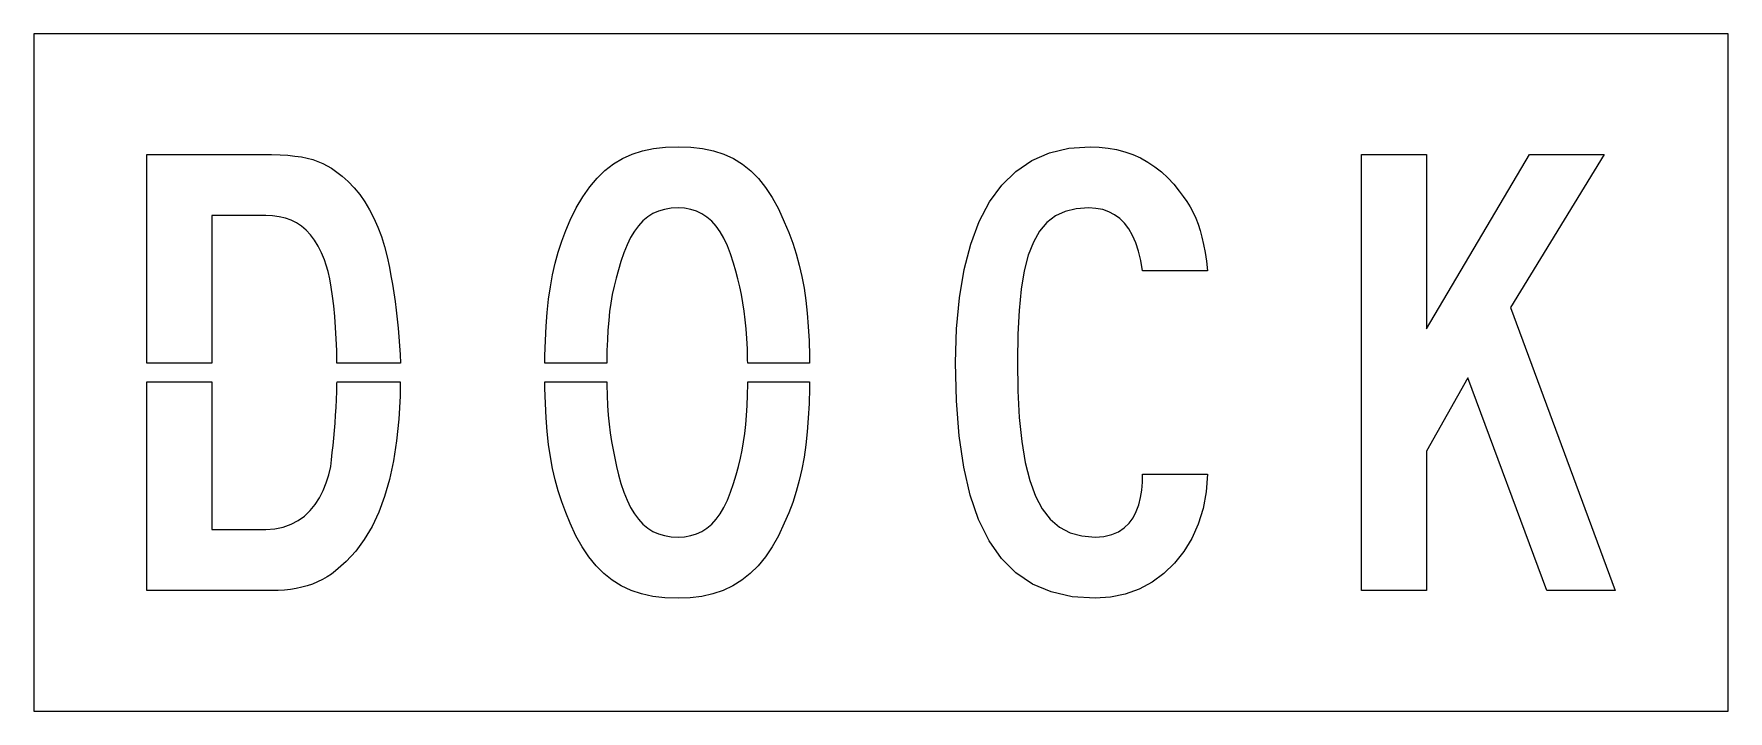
# Model space of a CAD drawing. Extents: x 0 to 45, y 0 to 18.
import ezdxf

# ---------------------------------------------------------------- set-up
doc = ezdxf.new("R2010")
doc.units = 0
doc.layers.add('CUT', color=7, linetype='Continuous')
doc.layers.add('OUTSIDE', color=1, linetype='Continuous')

msp = doc.modelspace()

# ---------------------------------------------------------------- linework, layer by layer
at = {"layer": 'CUT'}
for points in [[(18.9184, 10.1583), (18.8956, 10.4006), (18.8668, 10.6325), (18.832, 10.8539), (18.7924, 11.0696), (18.748, 11.2806), (18.6976, 11.4881), (18.6424, 11.6968), (18.5824, 11.909), (18.5044, 12.1513), (18.4204, 12.3704), (18.328, 12.5664), (18.2284, 12.7403), (18.1204, 12.8922), (18.0028, 13.022), (17.878, 13.131), (17.7436, 13.2191), (17.5996, 13.2875), (17.446, 13.3351), (17.2816, 13.3641), (17.1088, 13.3733), (16.9252, 13.3641), (16.7536, 13.3351), (16.5928, 13.2875), (16.444, 13.2214), (16.3048, 13.1345), (16.1764, 13.0278), (16.0576, 12.9003), (15.9484, 12.753), (15.8476, 12.5838), (15.754, 12.3936), (15.67, 12.1826), (15.592, 11.9496), (15.5236, 11.7281), (15.4624, 11.509), (15.4096, 11.291), (15.3628, 11.0707), (15.3244, 10.847), (15.292, 10.6174), (15.2668, 10.3786), (15.2464, 10.1293), (15.232, 9.8672), (15.2212, 9.589), (15.2152, 9.2945), (15.215, 9.251), (13.5731, 9.251), (13.5748, 9.4464), (13.5868, 9.8499), (13.606, 10.2336), (13.6336, 10.5977), (13.672, 10.9455), (13.7188, 11.2783), (13.7764, 11.5971), (13.846, 11.9043), (13.9264, 12.2012), (14.02, 12.4899), (14.1256, 12.7716), (14.2456, 13.0475), (14.4076, 13.3768), (14.5804, 13.6725), (14.764, 13.9368), (14.9596, 14.1687), (15.1684, 14.3704), (15.3928, 14.5432), (15.6328, 14.6858), (15.8884, 14.8017), (16.1632, 14.8899), (16.4572, 14.9525), (16.7728, 14.9884), (17.1088, 15), (17.4448, 14.9884), (17.7592, 14.9513), (18.052, 14.8887), (18.3268, 14.8006), (18.5812, 14.6835), (18.8188, 14.5374), (19.0396, 14.3623), (19.2448, 14.1571), (19.4356, 13.9194), (19.612, 13.6493), (19.7764, 13.3455), (19.93, 13.007), (20.0488, 12.7229), (20.1544, 12.4377), (20.248, 12.1501), (20.3284, 11.8557), (20.398, 11.5542), (20.4556, 11.2423), (20.5036, 10.9177), (20.5408, 10.578), (20.5684, 10.2209), (20.5888, 9.8441), (20.5996, 9.4441), (20.6012, 9.251), (18.959, 9.251), (18.958, 9.3339), (18.9508, 9.6272), (18.9376, 9.9009)], [(29.3396, 12.2243), (29.2664, 12.447), (29.18, 12.6441), (29.0816, 12.8168), (28.97, 12.9664), (28.844, 13.0916), (28.706, 13.1936), (28.5548, 13.2725), (28.3892, 13.3293), (28.2092, 13.3617), (28.0172, 13.3733), (27.6872, 13.3501), (27.3944, 13.2806), (27.134, 13.1612), (26.9084, 12.9872), (26.7128, 12.7577), (26.5484, 12.4678), (26.4128, 12.1154), (26.3048, 11.698), (26.2232, 11.211), (26.1656, 10.6522), (26.1332, 10.018), (26.1224, 9.3049), (26.1344, 8.5119), (26.1728, 7.8), (26.2376, 7.167), (26.33, 6.6093), (26.45, 6.127), (26.6012, 5.7154), (26.7824, 5.3733), (26.9948, 5.0986), (27.2408, 4.8887), (27.5204, 4.7414), (27.8348, 4.6557), (28.1852, 4.6267), (28.4228, 4.6429), (28.6292, 4.6904), (28.8092, 4.767), (28.9616, 4.869), (29.09, 4.9942), (29.1956, 5.1403), (29.2808, 5.3038), (29.3456, 5.4823), (29.3936, 5.6736), (29.4248, 5.8742), (29.4428, 6.0829), (29.4488, 6.2951), (31.1744, 6.2951), (31.1396, 5.8278), (31.0556, 5.3872), (30.9272, 4.9733), (30.7556, 4.5907), (30.5444, 4.2417), (30.296, 3.9299), (30.0128, 3.6586), (29.6996, 3.429), (29.3564, 3.2458), (28.988, 3.1113), (28.5968, 3.0278), (28.1852, 3), (27.5732, 3.0417), (27.0188, 3.167), (26.5232, 3.378), (26.0828, 3.6748), (25.6988, 4.0586), (25.37, 4.5304), (25.0928, 5.0904), (24.8696, 5.742), (24.698, 6.4829), (24.5756, 7.3177), (24.5036, 8.2441), (24.4796, 9.2643), (24.5048, 10.1641), (24.5816, 10.9884), (24.7076, 11.7397), (24.884, 12.4145), (25.1096, 13.0139), (25.3856, 13.5357), (25.7096, 13.9797), (26.0828, 14.3449), (26.5052, 14.6301), (26.9756, 14.8354), (27.4928, 14.9594), (28.0592, 15), (28.298, 14.9919), (28.532, 14.9664), (28.7588, 14.9246), (28.9784, 14.8667), (29.192, 14.7913), (29.396, 14.7009), (29.5916, 14.593), (29.7776, 14.4701), (29.954, 14.331), (30.1196, 14.1768), (30.2744, 14.0064), (30.4172, 13.8209), (30.5264, 13.6794), (30.6248, 13.5403), (30.7124, 13.3988), (30.7916, 13.2539), (30.86, 13.1043), (30.9224, 12.9467), (30.9764, 12.7774), (31.0244, 12.5977), (31.0676, 12.4017), (31.1072, 12.1896), (31.142, 11.9577), (31.1744, 11.7049), (29.4488, 11.7049), (29.3996, 11.9774)], [(8.0112, 10.2), (7.9896, 10.4922), (7.9632, 10.7693), (7.932, 11.0301), (7.896, 11.2713), (7.8564, 11.4904), (7.8132, 11.6852), (7.7664, 11.8522), (7.716, 11.9901), (7.6368, 12.1838), (7.5504, 12.36), (7.4544, 12.5177), (7.3488, 12.658), (7.2348, 12.7797), (7.11, 12.8852), (6.9768, 12.9733), (6.8328, 13.0452), (6.6792, 13.0997), (6.516, 13.1391), (6.342, 13.1623), (6.1572, 13.1693), (4.7256, 13.1693), (4.7256, 9.251), (3, 9.251), (3, 14.7971), (6.0732, 14.7971), (6.3156, 14.7948), (6.5388, 14.7867), (6.7428, 14.7728), (6.9312, 14.753), (7.104, 14.7275), (7.2624, 14.6951), (7.41, 14.6568), (7.5456, 14.6104), (7.6716, 14.5571), (7.7904, 14.4957), (7.9032, 14.4272), (8.01, 14.3496), (8.1852, 14.2197), (8.3496, 14.0725), (8.5068, 13.909), (8.6532, 13.7304), (8.7888, 13.5368), (8.916, 13.327), (9.0312, 13.1043), (9.1356, 12.8667), (9.2304, 12.6162), (9.312, 12.3519), (9.3828, 12.0759), (9.4416, 11.7872), (9.4824, 11.5704), (9.522, 11.3478), (9.5592, 11.1194), (9.5928, 10.8887), (9.624, 10.6545), (9.6528, 10.4191), (9.6768, 10.1826), (9.6972, 9.9449), (9.714, 9.7096), (9.726, 9.4765), (9.7343, 9.251), (8.0497, 9.251), (8.0496, 9.2632), (8.0424, 9.5832), (8.0292, 9.8962)], [(36.9888, 3.2029), (35.2632, 3.2029), (35.2632, 14.7971), (36.9888, 14.7971), (36.9888, 10.1594), (39.726, 14.7971), (41.7048, 14.7971), (39.2208, 10.7287), (42, 3.2029), (40.1892, 3.2029), (38.0844, 8.8574), (36.9888, 6.9049)], [(9.1608, 5.2864), (8.982, 4.9038), (8.7768, 4.5583), (8.5476, 4.2475), (8.292, 3.9728), (8.01, 3.7316), (7.902, 3.6446), (7.7856, 3.5658), (7.6644, 3.4951), (7.536, 3.4325), (7.4028, 3.3768), (7.2624, 3.3304), (7.1184, 3.291), (6.9684, 3.2586), (6.8136, 3.2342), (6.6552, 3.2168), (6.492, 3.2064), (6.3264, 3.2029), (3, 3.2029), (3, 8.749), (4.7256, 8.749), (4.7256, 4.8307), (6.1572, 4.8307), (6.4008, 4.8458), (6.6252, 4.891), (6.8304, 4.9652), (7.0164, 5.0638), (7.1856, 5.1855), (7.3368, 5.3281), (7.47, 5.4904), (7.5864, 5.6678), (7.6848, 5.8603), (7.7676, 6.0643), (7.8336, 6.2777), (7.884, 6.498), (7.9044, 6.6823), (7.926, 6.8713), (7.9452, 7.0626), (7.9644, 7.2574), (7.9836, 7.4557), (7.9992, 7.6574), (8.0148, 7.8626), (8.0268, 8.0713), (8.0376, 8.2835), (8.046, 8.498), (8.0508, 8.7171), (8.051, 8.749), (9.7318, 8.749), (9.7248, 8.3693), (9.69, 7.7583), (9.6324, 7.1867), (9.5508, 6.6545), (9.4452, 6.1606), (9.3156, 5.7049)], [(20.4556, 6.7472), (20.398, 6.4307), (20.3284, 6.127), (20.248, 5.8336), (20.1544, 5.5484), (20.0488, 5.269), (19.93, 4.993), (19.7764, 4.6626), (19.6096, 4.3646), (19.4296, 4.098), (19.2352, 3.8614), (19.0264, 3.6551), (18.8032, 3.4777), (18.5632, 3.3293), (18.3076, 3.2087), (18.0352, 3.1159), (17.7448, 3.051), (17.4352, 3.0128), (17.1088, 3), (16.762, 3.0128), (16.4404, 3.051), (16.1404, 3.1159), (15.8608, 3.2087), (15.6016, 3.3293), (15.3616, 3.4777), (15.1384, 3.6551), (14.9308, 3.8614), (14.74, 4.098), (14.5624, 4.3646), (14.398, 4.6626), (14.2456, 4.993), (14.1256, 5.2771), (14.02, 5.5623), (13.9264, 5.851), (13.846, 6.1455), (13.7764, 6.4481), (13.7188, 6.7623), (13.672, 7.0904), (13.6336, 7.4336), (13.606, 7.7965), (13.5868, 8.1791), (13.5748, 8.5872), (13.5735, 8.749), (15.2158, 8.749), (15.2164, 8.6754), (15.2236, 8.3901), (15.2368, 8.1212), (15.256, 7.8672), (15.28, 7.6261), (15.3088, 7.393), (15.3424, 7.167), (15.382, 6.9455), (15.4264, 6.7252), (15.4768, 6.5049), (15.532, 6.2812), (15.592, 6.0504), (15.67, 5.8174), (15.754, 5.6064), (15.8476, 5.4162), (15.9484, 5.247), (16.0576, 5.0997), (16.1764, 4.9722), (16.3048, 4.8655), (16.444, 4.7786), (16.5928, 4.7125), (16.7536, 4.6649), (16.9252, 4.6359), (17.1088, 4.6267), (17.2816, 4.6359), (17.446, 4.6649), (17.5996, 4.7125), (17.7436, 4.7786), (17.878, 4.8655), (18.0028, 4.9722), (18.1204, 5.0997), (18.2284, 5.247), (18.328, 5.4162), (18.4204, 5.6064), (18.5044, 5.8174), (18.5824, 6.0504), (18.652, 6.28), (18.712, 6.5026), (18.766, 6.7206), (18.8116, 6.9386), (18.85, 7.1577), (18.8824, 7.3826), (18.9076, 7.6168), (18.928, 7.8614), (18.9436, 8.1212), (18.9532, 8.3994), (18.9592, 8.6974), (18.9596, 8.749), (20.6009, 8.749), (20.5996, 8.5861), (20.5888, 8.1768), (20.5684, 7.7907), (20.5408, 7.4243), (20.5036, 7.0777)]]:
    msp.add_lwpolyline(points, close=True, dxfattribs=at)
at = {"layer": 'OUTSIDE'}
msp.add_lwpolyline([(0, 0), (45, 0), (45, 18), (0, 18)], close=True, dxfattribs=at)

doc.saveas('drawing.dxf')
